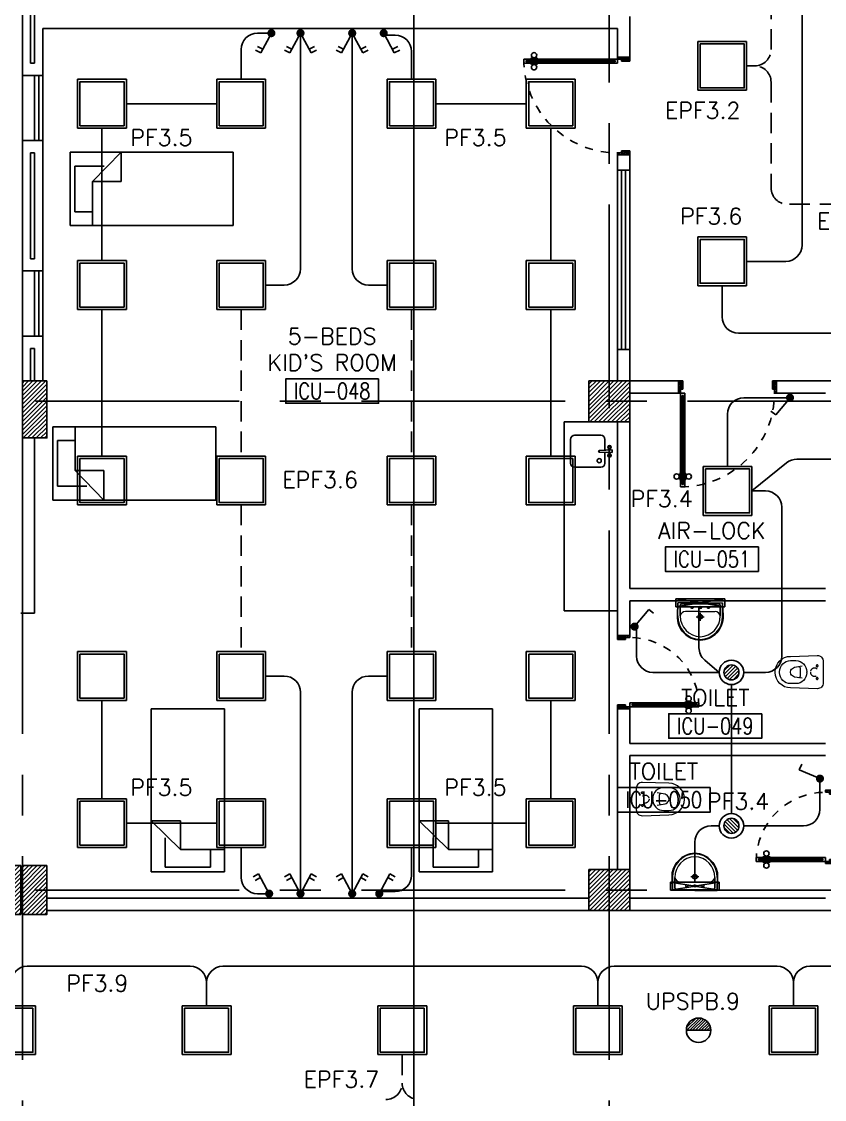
# Model space of a CAD drawing. Extents: x -0.3 to 91.9, y -1.1 to 78.4.
# Drawn here: x 52.18 to 62.03, y 34.4 to 47.63 of the extents above; entities that cross this region are included whole.
import ezdxf
from ezdxf.enums import TextEntityAlignment as Align

# ---------------------------------------------------------------- set-up
doc = ezdxf.new("R2010")
doc.units = 0
doc.header["$MEASUREMENT"] = 0
for name, pattern in [('CENTERX2', [4, 2.5, -0.5, 0.5, -0.5]), ('DASHED', [0.75, 0.5, -0.25]), ('HIDDEN', [0.375, 0.25, -0.125]), ('HIDDEN2', [0.1875, 0.125, -0.0625])]:
    doc.linetypes.add(name, pattern=pattern)
doc.layers.get('0').update_dxf_attribs({"linetype": 'CONTINUOUS'})
for name, color, linetype in [('AXES', 11, 'CENTERX2'), ('COL', 11, 'CONTINUOUS'), ('DOOR', 7, 'CONTINUOUS'), ('E-CLINE', 4, 'CONTINUOUS'), ('E-HLINE', 4, 'HIDDEN'), ('E-LITE', 4, 'CONTINUOUS'), ('E-SWITCH', 4, 'CONTINUOUS'), ('E-TEXT', 4, 'CONTINUOUS'), ('E-TRXT', 4, 'CONTINUOUS'), ('EL-LITE', 4, 'CONTINUOUS'), ('FHC', 2, 'CONTINUOUS'), ('FIX', 11, 'CONTINUOUS'), ('FUR', 11, 'CONTINUOUS'), ('HAT', 11, 'CONTINUOUS'), ('INSUL', 11, 'CONTINUOUS'), ('NON-MEDICAL', 11, 'CONTINUOUS'), ('RM-BOX', 11, 'CONTINUOUS'), ('RM-NAME', 11, 'CONTINUOUS'), ('RM-NO', 11, 'CONTINUOUS'), ('SUNI-FUR', 11, 'CONTINUOUS'), ('WALL', 11, 'CONTINUOUS'), ('WIN', 7, 'CONTINUOUS')]:
    doc.layers.add(name, color=color, linetype=linetype)
doc.styles.add('ROMANS', font='ROMANS.shx', dxfattribs={"width": 0.6})

# ---------------------------------------------------------------- blocks, each defined once
blk = doc.blocks.new('*X88')
at = {"color": 0}
for p, q in [((73379, 149535), (73834, 149990)), ((73379, 149588), (73781, 149990)), ((73379, 149641), (73728, 149990)), ((73379, 149694), (73675, 149990)), ((73379, 149747), (73622, 149990)), ((73379, 149800), (73569, 149990)), ((73379, 149853), (73516, 149990)), ((73379, 149906), (73463, 149990)), ((73379, 149959), (73410, 149990)), ((73387, 149490), (73879, 149982)), ((73440, 149490), (73879, 149929)), ((73493, 149490), (73879, 149876)), ((73546, 149490), (73879, 149822)), ((73599, 149490), (73879, 149769)), ((73653, 149490), (73879, 149716)), ((73706, 149490), (73879, 149663)), ((73759, 149490), (73879, 149610)), ((73812, 149490), (73879, 149557)), ((73865, 149490), (73879, 149504))]:
    blk.add_line(p, q, dxfattribs=at)
blk = doc.blocks.new('*X85')
at = {"color": 0}
for p, q in [((73379, 155527), (73842, 155990)), ((73379, 155580), (73789, 155990)), ((73379, 155633), (73736, 155990)), ((73379, 155686), (73683, 155990)), ((73379, 155739), (73629, 155990)), ((73379, 155793), (73576, 155990)), ((73379, 155846), (73523, 155990)), ((73379, 155899), (73470, 155990)), ((73379, 155952), (73417, 155990)), ((73395, 155490), (73879, 155974)), ((73448, 155490), (73879, 155921)), ((73501, 155490), (73879, 155868)), ((73554, 155490), (73879, 155815)), ((73607, 155490), (73879, 155762)), ((73660, 155490), (73879, 155709)), ((73713, 155490), (73879, 155656)), ((73766, 155490), (73879, 155603)), ((73819, 155490), (73879, 155550)), ((73872, 155490), (73879, 155497))]:
    blk.add_line(p, q, dxfattribs=at)
blk = doc.blocks.new('COL50')
at = {"layer": 'COL'}
blk.add_lwpolyline([(-250, 250), (-250, -250), (250, -250), (250, 250)], close=True, dxfattribs=at)
blk = doc.blocks.new('RM1')
at = {"layer": 'RM-BOX'}
blk.add_lwpolyline([(570, -200), (-570, -200), (-570, -500), (570, -500)], close=True, dxfattribs=at)
at = {"layer": 'RM-NAME', "style": 'ROMANS'}
for tag, p in [('ROOMNAME1', (0, 324)), ('ROOMNAME2', (0, 0))]:
    blk.add_attdef(tag, text='', height=200, dxfattribs=at).set_placement(p, align=Align.MIDDLE)
at = {"layer": 'RM-NO', "style": 'ROMANS', "width": 0.8}
blk.add_attdef('ROOMNO', text='', height=200, dxfattribs=at).set_placement((0, -350), align=Align.MIDDLE)
blk = doc.blocks.new('DOOR100')
at = {"layer": 'DOOR', "color": 0, "linetype": 'ByBlock'}
for p, q in [((-82, 1205), (-91, 1205)), ((-91, 1205), (-91, 1140)), ((-75, 1218), (-82, 1218)), ((-82, 1128), (-82, 1218)), ((-82, 1205), (-82, 1140)), ((-25, 1300), (-75, 1300)), ((-75, 1300), (-25, 1300)), ((-75, 1250), (-75, 1300)), ((-58, 1250), (-75, 1250)), ((-42, 1270), (-58, 1270)), ((-58, 1250), (-58, 1270)), ((-42, 1250), (-42, 1270)), ((-25, 1250), (-42, 1250)), ((-25, 1250), (-25, 1300)), ((-25, 1218), (-18, 1218)), ((-18, 1128), (-18, 1218)), ((-18, 1205), (-9, 1205)), ((-18, 1205), (-18, 1140)), ((-9, 1205), (-9, 1140)), ((-82, 1140), (-91, 1140)), ((-75, 1128), (-82, 1128)), ((-25, 1128), (-18, 1128)), ((-18, 1140), (-9, 1140)), ((-1200, 0), (-1200, 150)), ((-1200, 150), (-1175, 150)), ((-1200, 150), (-1200, 0)), ((-1175, 150), (-1175, 100)), ((-75, 200), (-58, 200)), ((-75, 150), (-75, 200)), ((-75, 150), (-25, 150)), ((-58, 200), (-58, 180)), ((-58, 180), (-42, 180)), ((-42, 200), (-25, 200)), ((-42, 180), (-42, 200)), ((-25, 200), (-25, 150)), ((0, 150), (-25, 150)), ((-25, 150), (-25, 100)), ((0, 150), (0, 0)), ((-1150, 0), (-1200, 0)), ((-1175, 100), (-1150, 100)), ((-1150, 100), (-1150, 0)), ((-50, 100), (-50, 0)), ((-25, 100), (-50, 100)), ((-50, 0), (0, 0))]:
    blk.add_line(p, q, dxfattribs=at)
at = {"layer": 'DOOR', "linetype": 'ByBlock'}
for p, q in [((-75, 1250), (-75, 200)), ((-58, 200), (-58, 1250)), ((-42, 200), (-42, 1250)), ((-25, 200), (-25, 1250)), ((0, 0), (0, 150))]:
    blk.add_line(p, q, dxfattribs=at)
at = {"layer": 'DOOR', "color": 9, "linetype": 'ByBlock'}
for p, q in [((-1150, 0), (-1200, 114)), ((-1150, 0), (-1200, 40)), ((-1150, 0), (-1163, 100)), ((-50, 0), (0, 114)), ((-50, 0), (-37, 100)), ((-50, 0), (0, 40))]:
    blk.add_line(p, q, dxfattribs=at)
at = {"layer": 'DOOR', "color": 0, "linetype": 'ByBlock'}
for centre in [(-124, 1173), (24, 1173)]:
    blk.add_circle(centre, 32.4, dxfattribs=at)
at = {"layer": 'DOOR', "linetype": 'HIDDEN', "ltscale": 0.5}
blk.add_arc((-25, 150), 1150, 90, 180.0001, dxfattribs=at)
at = {"layer": 'DOOR', "color": 9, "linetype": 'ByBlock'}
for centre, radius, start, end in [((-1150, 0), 154, 103.7142, 108.8947), ((-50, 0), 154, 71.1053, 76.2858), ((-1150, 0), 134, 100.72, 111.8402), ((-1150, 0), 94.4, 90, 121.9818), ((-1150, 0), 74.4, 90, 132.2236), ((-1150, 0), 54.4, 90, 156.7926), ((-1150, 0), 34.4, 90, 180), ((-1150, 0), 14.4, 90, 180), ((-50, 0), 94.4, 58.0182, 90), ((-50, 0), 74.4, 47.7764, 90), ((-50, 0), 54.4, 23.2074, 90), ((-50, 0), 34.4, 0, 90), ((-50, 0), 14.4, 0, 90), ((-50, 0), 134, 68.1598, 79.28), ((-50, 0), 114, 64.0838, 77.3774)]:
    blk.add_arc(centre, radius, start, end, dxfattribs=at)
blk = doc.blocks.new('DOOR90')
at = {"layer": 'DOOR', "color": 0, "linetype": 'ByBlock'}
for p, q in [((-150, 0), (-150, -25)), ((-150, 0), (0, 0)), ((0, -50), (0, 0)), ((-1000, -25), (-1000, -75)), ((-1000, -75), (-1000, -25)), ((-950, -25), (-1000, -25)), ((-950, -75), (-1000, -75)), ((-970, -42), (-970, -58)), ((-950, -42), (-970, -42)), ((-950, -58), (-970, -58)), ((-950, -25), (-950, -42)), ((-950, -58), (-950, -75)), ((-918, -25), (-918, -18)), ((-828, -18), (-918, -18)), ((-918, -75), (-918, -82)), ((-828, -82), (-918, -82)), ((-905, -18), (-905, -9)), ((-905, -9), (-840, -9)), ((-905, -18), (-840, -18)), ((-905, -82), (-905, -91)), ((-905, -82), (-840, -82)), ((-905, -91), (-840, -91)), ((-840, -18), (-840, -9)), ((-840, -82), (-840, -91)), ((-828, -25), (-828, -18)), ((-828, -75), (-828, -82)), ((-200, -42), (-200, -25)), ((-200, -25), (-150, -25)), ((-180, -42), (-200, -42)), ((-200, -75), (-200, -58)), ((-200, -58), (-180, -58)), ((-150, -75), (-200, -75)), ((-180, -58), (-180, -42)), ((-150, -75), (-150, -25)), ((-150, -25), (-100, -25)), ((-100, -25), (-100, -50)), ((-100, -50), (0, -50)), ((-150, -900), (-150, -875)), ((-150, -875), (-100, -875)), ((0, -900), (-150, -900)), ((-150, -900), (0, -900)), ((-100, -850), (0, -850)), ((-100, -875), (-100, -850)), ((0, -850), (0, -900))]:
    blk.add_line(p, q, dxfattribs=at)
at = {"layer": 'DOOR', "color": 9, "linetype": 'ByBlock'}
for p, q in [((0, -50), (-114, 0)), ((0, -50), (-40, 0)), ((0, -50), (-100, -37)), ((0, -850), (-114, -900)), ((0, -850), (-100, -863)), ((0, -850), (-40, -900))]:
    blk.add_line(p, q, dxfattribs=at)
at = {"layer": 'DOOR', "linetype": 'ByBlock'}
for p, q in [((-200, -25), (-950, -25)), ((-200, -42), (-950, -42)), ((-200, -58), (-950, -58)), ((-950, -75), (-200, -75))]:
    blk.add_line(p, q, dxfattribs=at)
at = {"layer": 'DOOR', "color": 0, "linetype": 'ByBlock'}
for centre in [(-873, 24), (-873, -124)]:
    blk.add_circle(centre, 32.4, dxfattribs=at)
at = {"layer": 'DOOR', "color": 9, "linetype": 'ByBlock'}
for centre, radius, start, end in [((0, -50), 154, 161.1053, 166.2858), ((0, -50), 134, 158.1598, 169.28), ((0, -50), 94.4, 148.0182, 180), ((0, -50), 74.4, 137.7764, 180), ((0, -50), 114, 154.0838, 167.3774), ((0, -50), 54.4, 113.2074, 180), ((0, -50), 34.4, 90, 180), ((0, -50), 14.4, 90, 180), ((0, -850), 154, 193.7142, 198.8947), ((0, -850), 134, 190.72, 201.8402), ((0, -850), 94.4, 180, 211.9818), ((0, -850), 74.4, 180, 222.2236), ((0, -850), 54.4, 180, 246.7926), ((0, -850), 34.4, 180, 270), ((0, -850), 14.4, 180, 270)]:
    blk.add_arc(centre, radius, start, end, dxfattribs=at)
at = {"layer": 'DOOR', "linetype": 'HIDDEN', "ltscale": 0.5}
blk.add_arc((-150, -25), 850, 180, 270, dxfattribs=at)
blk = doc.blocks.new('C11')
at = {"layer": 'HAT'}
h = blk.add_hatch(dxfattribs=at)
h.set_pattern_fill('ANSI31', color=256, scale=300, style=0)
h.set_pattern_definition([(45, (-248556.182, -75061.005), (-26.5165043, 26.5165043), [])])
h.paths.add_polyline_path([(300, 700), (0, 700), (0, 350), (300, 350)])
h.paths.add_polyline_path([(300, 350), (0, 350), (0, 0), (300, 0)])
at = {"layer": 'COL'}
blk.add_lwpolyline([(300, 700), (300, 0), (0, 0), (0, 700)], close=True, dxfattribs=at)
blk = doc.blocks.new('C5V')
at = {"layer": 'HAT'}
h = blk.add_hatch(dxfattribs=at)
h.set_pattern_fill('ANSI31', color=256, scale=300, style=0)
h.set_pattern_definition([(45, (-249196.182, -54711.005), (-26.5165043, 26.5165043), [])])
h.paths.add_polyline_path([(-20, 600), (-320, 600), (-320, 300), (-20, 300)])
h.paths.add_polyline_path([(-20, 300), (-320, 300), (-320, 0), (-20, 0)])
h = blk.add_hatch(dxfattribs=at)
h.set_pattern_fill('ANSI31', color=256, scale=300, style=0)
h.set_pattern_definition([(45, (-248876.182, -54711.005), (-26.5165043, 26.5165043), [])])
h.paths.add_polyline_path([(300, 600), (0, 600), (0, 300), (300, 300)])
h.paths.add_polyline_path([(300, 300), (0, 300), (0, 0), (300, 0)])
at = {"layer": 'COL'}
for points in [[(-20, 600), (-20, 0), (-320, 0), (-320, 600)], [(300, 600), (300, 0), (0, 0), (0, 600)]]:
    blk.add_lwpolyline(points, close=True, dxfattribs=at)
blk = doc.blocks.new('WC1')
at = {"layer": 'FIX', "lineweight": 20}
for p, q in [((-210, 204), (-538, 194)), ((-475, 141), (-538, 141)), ((-727, 5), (-727, -5)), ((-674, 5), (-674, -5)), ((-534, 24), (-540, 0)), ((-540, 0), (-534, -24)), ((-395, 76), (-490, 60)), ((-339, 5), (-339, -5)), ((-490, -60), (-395, -76)), ((-538, -141), (-475, -141)), ((-538, -194), (-210, -204))]:
    blk.add_line(p, q, dxfattribs=at)
at = {"layer": 'FIX', "linetype": 'Continuous', "lineweight": 20}
blk.add_line((-420, -47), (-420, 45), dxfattribs=at)
at = {"layer": 'FIX', "lineweight": 20}
blk.add_lwpolyline([(-213, -204), (-210, -204, 0.414214), (-137, -131), (-137, 0), (-137, 131, 0.414214), (-210, 204)], format="xyb", dxfattribs=at)
at = {"layer": 'FIX', "linetype": 'HIDDEN2', "lineweight": 20, "ltscale": 0.3}
blk.add_circle((-245, 0), 49.8, dxfattribs=at)
at = {"layer": 'FIX', "linetype": 'HIDDEN', "lineweight": 20, "ltscale": 0.05}
for centre in [(-213, 78), (-213, -77)]:
    blk.add_circle(centre, 11.6, dxfattribs=at)
at = {"layer": 'FIX', "lineweight": 20}
for centre, radius, start, end in [((-538, 5), 189, 90, 180), ((-538, 5), 136, 90, 180), ((-475, 5), 136, 360, 90), ((-473, -7), 68.2, 128.9242, 152.8468), ((-464, -18), 82, 108.496, 128.9242), ((-538, -5), 189, 180, 270), ((-538, -5), 136, 180, 270), ((-473, 7), 68.2, 207.1532, 231.0758), ((-464, 18), 82, 231.0758, 251.504), ((-475, -5), 136, 270, 0)]:
    blk.add_arc(centre, radius, start, end, dxfattribs=at)
at = {"layer": 'FIX', "linetype": 'Continuous', "lineweight": 20}
for centre, start, end in [((-443, 46), 357.6662, 91.6121), ((-442, -46), 268.3879, 2.3338)]:
    blk.add_arc(centre, 22.3, start, end, dxfattribs=at)
blk = doc.blocks.new('LAV1')
at = {"layer": 'FIX', "linetype": 'DASHED', "lineweight": 20, "ltscale": 0.05}
for p, q in [((0, 170), (0, 270)), ((0, 170), (0, 270)), ((50, 220), (-50, 220))]:
    blk.add_line(p, q, dxfattribs=at)
at = {"layer": 'FIX', "linetype": 'ByBlock', "ltscale": 0.3}
for p, q in [((-280, 210), (-275, 50)), ((-245, 210), (-245, 85)), ((245, 210), (245, 85)), ((280, 210), (275, 50)), ((0, 60), (-220, 60)), ((0, 60), (220, 60))]:
    blk.add_line(p, q, dxfattribs=at)
at = {"layer": 'FIX', "linetype": 'Continuous', "lineweight": 20}
for p, q in [((-275, 210), (-275, 50)), ((0, 155), (-181, 155)), ((0, 155), (181, 155)), ((275, 210), (275, 50)), ((0, 50), (-275, 50)), ((0, 50), (-252, 50)), ((0, 50), (252, 50)), ((0, 50), (275, 50))]:
    blk.add_line(p, q, dxfattribs=at)
at = {"layer": 'FIX', "lineweight": 20}
for p, q in [((16, 107), (-15, 107)), ((0, 92), (0, 123))]:
    blk.add_line(p, q, dxfattribs=at)
for centre, radius in [((0, 220), 29.5), ((0, 220), 22.5), ((0, 107), 15.5)]:
    blk.add_circle(centre, radius, dxfattribs=at)
at = {"layer": 'FIX', "linetype": 'HIDDEN', "lineweight": 20, "ltscale": 0.05}
for centre in [(-100, 107), (100, 107)]:
    blk.add_circle(centre, 12.4, dxfattribs=at)
at = {"layer": 'FIX', "linetype": 'ByBlock', "ltscale": 0.3}
for centre, radius, start, end in [((7, 220), 287, 91.3776, 182.0064), ((-7, 220), 287, 357.9936, 88.6224), ((-220, 85), 24.9, 179.7021, 269.9486), ((220, 85), 24.9, 270.0514, 0.2979)]:
    blk.add_arc(centre, radius, start, end, dxfattribs=at)
at = {"layer": 'FIX', "linetype": 'Continuous', "lineweight": 20}
for centre, radius, start, end in [((8, 217), 283, 91.6988, 181.351), ((8, 212), 253, 91.7328, 180.4884), ((-8, 217), 283, 358.649, 88.3012), ((-8, 212), 253, 359.5116, 88.2672), ((-179, 222), 66.9, 190.2006, 268.0786), ((179, 222), 66.9, 271.9214, 349.7994)]:
    blk.add_arc(centre, radius, start, end, dxfattribs=at)
blk = doc.blocks.new('L42')
at = {"layer": 'E-LITE'}
for p, q in [((0.3, 0.3), (-0.3, 0.3)), ((-0.3, 0.3), (-0.3, -0.3)), ((0.3, -0.3), (0.3, 0.3)), ((-0.3, -0.3), (0.3, -0.3))]:
    blk.add_line(p, q, dxfattribs=at)
at = {"layer": 'E-LITE', "color": 8}
blk.add_lwpolyline([(-0.27, 0.27), (-0.27, -0.27), (0.27, -0.27), (0.27, 0.27)], close=True, dxfattribs=at)
blk = doc.blocks.new('2G1W')
for p, q in [((0, 0), (0.55, 0)), ((0.45, 0), (0.45, -0.15)), ((0.55, 0), (0.55, -0.15))]:
    blk.add_line(p, q)
at = {"const_width": 0.1}
blk.add_lwpolyline([(-0.05, 0, 1), (0.05, 0, 1)], format="xyb", close=True, dxfattribs=at)
blk = doc.blocks.new('*X59')
at = {"color": 0}
for p, q in [((21548.527, 18540.142), (21548.801, 18540.415)), ((21548.529, 18539.966), (21548.977, 18540.414)), ((21548.584, 18539.845), (21549.098, 18540.359)), ((21548.672, 18539.756), (21549.187, 18540.271)), ((21548.793, 18539.7), (21549.243, 18540.15)), ((21548.966, 18539.696), (21549.246, 18539.977))]:
    blk.add_line(p, q, dxfattribs=at)
blk = doc.blocks.new('SPOT')
at = {"layer": 'E-LITE'}
for radius in [0.6, 0.369]:
    blk.add_circle((0, 0), radius, dxfattribs=at)
at = {"layer": 'E-LITE', "color": 8}
blk.add_blockref('*X59', (-21548.886, -18540.056), dxfattribs=at)
blk = doc.blocks.new('MR20')
at = {"layer": 'E-LITE'}
for p, q in [((-300, 100), (-300, 0)), ((-300, 100), (-300, 0)), ((-300, 0), (300, 0)), ((-300, 0), (300, 0)), ((-300, 0), (300, 0)), ((-300, 0), (-300, 0)), ((300, 0), (300, 100)), ((300, 0), (300, 100)), ((300, 0), (300, 0))]:
    blk.add_line(p, q, dxfattribs=at)
at = {"layer": 'E-LITE', "color": 3}
blk.add_line((300, 100), (-300, 100), dxfattribs=at)
at = {"layer": 'E-LITE', "color": 8}
for p, q in [((300, 0), (-300, 100)), ((300, 100), (-300, 0))]:
    blk.add_line(p, q, dxfattribs=at)
blk = doc.blocks.new('EL')
at = {"layer": 'EL-LITE'}
h = blk.add_hatch(dxfattribs=at)
h.set_pattern_fill('ANSI31', color=4, scale=0.2, style=0)
h.set_pattern_definition([(45, (587.071197, 567.777136), (-0.0176776695, 0.0176776695), [])])
h.paths.add_polyline_path([(0.15, 0, 1), (-0.15, 0)])
at = {"layer": 'EL-LITE', "color": 4}
blk.add_line((-0.15, 0), (0.15, 0), dxfattribs=at)
blk.add_circle((0, 0), 0.15, dxfattribs=at)

msp = doc.modelspace()

# ---------------------------------------------------------------- hatches: boundary and pattern name
at = {"layer": 'FHC', "linetype": 'ByBlock', "ltscale": 0.3}
h = msp.add_hatch(dxfattribs=at)
h.set_pattern_fill('ANSI32', color=11, scale=0.175, style=0)
h.set_pattern_definition([(45, (-170.00618, 5.643995), (-0.046403883, 0.046403883), []), (45, (-169.975246, 5.643995), (-0.046403883, 0.046403883), [])])
h.paths.add_polyline_path([(63.11, 36.695), (63.11, 36.885), (62.19, 36.885), (62.19, 36.695)])
h.paths.add_polyline_path([(61.9774, 36.2739), (61.9774, 36.6947), (62.2399, 36.6947), (62.2399, 36.2739)], flags=9)

# ---------------------------------------------------------------- linework, layer by layer
at = {"layer": 'AXES'}
for p, q in [((59.39, -1.1143), (59.39, 77.6984)), ((52.19, -1.1143), (52.19, 77.3484)), ((0.35, 42.97), (68.39, 42.97)), ((0.35, 36.97), (68.39, 36.97))]:
    msp.add_line(p, q, dxfattribs=at)
at = {"layer": 'E-CLINE', "color": 4}
for p, q in [((61.7544, 44.8884), (61.7544, 49.2884)), ((61.0742, 44.6884), (61.5544, 44.6884)), ((60.7742, 44.3884), (60.7742, 44.0069)), ((60.9742, 43.8069), (65.3742, 43.8069)), ((61.14, 41.87), (61.3059, 41.87)), ((59.0495, 36.0334), (54.6495, 36.0334)), ((59.4495, 36.0334), (61.4495, 36.0334)), ((66.2495, 36.0334), (61.8495, 36.0334)), ((61.6495, 35.549), (61.6495, 35.8334))]:
    msp.add_line(p, q, dxfattribs=at)
at = {"layer": 'E-CLINE', "color": 4, "linetype": 'ByBlock'}
for p, q in [((54.5741, 46.6234), (53.4665, 46.6234)), ((58.3706, 46.6234), (57.263, 46.6234)), ((53.1665, 44.6974), (53.1665, 46.3234)), ((58.6706, 44.6974), (58.6706, 46.3234)), ((53.1665, 44.0974), (53.1665, 42.2974)), ((58.6706, 44.0974), (58.6706, 42.2974)), ((61.5655, 42.2156), (61.14, 41.87)), ((63.2788, 42.2604), (61.6916, 42.2604)), ((61.5059, 39.842), (61.5059, 41.67)), ((60.4896, 40.4375), (60.4896, 39.9445)), ((60.5607, 39.7916), (60.7381, 39.642)), ((61.0381, 39.642), (61.3059, 39.642)), ((60.8881, 37.908), (60.8881, 39.492)), ((53.1665, 38.0916), (53.1665, 39.2974)), ((58.6706, 38.0916), (58.6706, 39.2974)), ((54.5741, 37.7916), (53.4665, 37.7916)), ((57.263, 37.7916), (58.3706, 37.7916)), ((60.7381, 37.758), (60.639, 37.758)), ((60.439, 37.068), (60.439, 37.558)), ((54.2495, 36.0334), (52.2495, 36.0334)), ((54.4495, 35.549), (54.4495, 35.8334)), ((59.2495, 35.549), (59.2495, 35.8334))]:
    msp.add_line(p, q, dxfattribs=at)
at = {"layer": 'E-CLINE', "color": 4}
for centre, start, end in [((61.5544, 44.8884), 270, 0), ((60.9742, 44.0069), 180, 270), ((61.4495, 35.8334), 0, 90), ((61.8495, 35.8334), 90, 180)]:
    msp.add_arc(centre, 0.2, start, end, dxfattribs=at)
at = {"layer": 'E-CLINE', "color": 4, "linetype": 'ByBlock'}
for centre, start, end in [((61.6916, 42.0604), 90, 129.08886), ((61.3059, 41.67), 0, 90), ((60.6896, 39.9445), 180, 229.84952), ((61.3059, 39.842), 270, 0), ((60.639, 37.558), 90, 180), ((52.2495, 35.8334), 90, 180), ((54.2495, 35.8334), 0, 90), ((54.6495, 35.8334), 90, 180), ((59.0495, 35.8334), 0, 90), ((59.4495, 35.8334), 90, 180)]:
    msp.add_arc(centre, 0.2, start, end, dxfattribs=at)
at = {"layer": 'E-HLINE', "color": 4}
for p, q in [((61.3742, 47.2884), (61.3742, 51.6884)), ((61.0742, 47.0884), (61.1742, 47.0884)), ((61.3742, 46.8884), (61.3742, 45.5899)), ((62.9742, 45.3899), (61.5742, 45.3899)), ((54.8741, 44.0974), (54.8741, 42.2974)), ((56.963, 44.0974), (56.963, 42.2974)), ((54.8741, 41.6974), (54.8741, 39.8974)), ((56.963, 41.6974), (56.963, 39.8974)), ((56.8495, 34.949), (56.8495, 34.599))]:
    msp.add_line(p, q, dxfattribs=at)
for centre, start, end in [((61.1742, 47.2884), 270, 360), ((61.1742, 46.8884), 0, 90), ((61.5742, 45.5899), 180, 270), ((56.6495, 34.599), 270, 0), ((57.0495, 34.599), 180, 270)]:
    msp.add_arc(centre, 0.2, start, end, dxfattribs=at)
at = {"layer": 'E-SWITCH', "color": 4}
for p, q in [((55.0741, 47.4897), (55.2447, 47.4897)), ((55.6014, 47.4897), (55.6014, 44.5974)), ((56.2358, 47.4897), (56.2358, 44.5974)), ((56.763, 47.4647), (56.6359, 47.4647)), ((54.8741, 46.9234), (54.8741, 47.2897)), ((56.963, 46.9234), (56.963, 47.2647)), ((55.1741, 44.3974), (55.4014, 44.3974)), ((56.4358, 44.3974), (56.663, 44.3974)), ((61.6064, 43.0138), (61.04, 43.0138)), ((61.6064, 43.0138), (61.4306, 42.8024)), ((60.84, 42.17), (60.84, 42.8138)), ((61.4306, 42.8024), (61.3729, 42.8503)), ((59.6999, 40.2039), (59.8758, 40.4153)), ((59.8758, 40.4153), (59.9334, 40.3674)), ((59.7249, 40.2039), (59.7249, 39.842)), ((55.1741, 39.5974), (55.4014, 39.5974)), ((56.663, 39.5974), (56.4358, 39.5974)), ((60.7381, 39.642), (59.9249, 39.642)), ((55.6014, 36.9253), (55.6014, 39.3974)), ((56.2358, 36.9253), (56.2358, 39.3974)), ((61.7207, 38.4461), (61.7501, 38.5151)), ((61.9736, 38.3381), (61.7207, 38.4461)), ((61.9736, 38.3131), (61.9736, 37.958)), ((61.0381, 37.758), (61.7736, 37.758)), ((54.8741, 37.4916), (54.8741, 37.1253)), ((56.963, 37.4916), (56.963, 37.1503)), ((55.0741, 36.9253), (55.2173, 36.9253)), ((56.763, 36.9503), (56.5809, 36.9503))]:
    msp.add_line(p, q, dxfattribs=at)
at = {"layer": 'E-SWITCH', "color": 4, "const_width": 0.05}
for points in [[(61.6064, 43.0388, 1), (61.6064, 42.9888, 1)], [(59.6999, 40.1789, 1), (59.6999, 40.2289, 1)], [(61.9966, 38.3283, 1), (61.9506, 38.3479, 1)]]:
    msp.add_lwpolyline(points, format="xyb", close=True, dxfattribs=at)
at = {"layer": 'E-SWITCH', "color": 4}
for centre, start, end in [((55.0741, 47.2897), 90, 180), ((56.763, 47.2647), 0, 90), ((55.4014, 44.5974), 270, 0), ((56.4358, 44.5974), 180, 270), ((61.04, 42.8138), 90, 180), ((59.9249, 39.842), 180, 270), ((55.4014, 39.3974), 0, 90), ((56.4358, 39.3974), 90, 180), ((61.7736, 37.958), 270, 0), ((55.0741, 37.1253), 180, 270), ((56.763, 37.1503), 270, 0)]:
    msp.add_arc(centre, 0.2, start, end, dxfattribs=at)
at = {"layer": 'FUR'}
for p, q in [((52.7771, 46.0282), (54.7771, 46.0282)), ((52.7771, 45.1282), (52.7771, 46.0282)), ((53.0488, 45.667), (53.4022, 46.0282)), ((53.4022, 46.0282), (53.4022, 45.667)), ((54.7771, 46.0282), (54.7771, 45.1282)), ((52.8326, 45.856), (53.1923, 45.856)), ((52.8326, 45.2981), (52.8326, 45.856)), ((53.0488, 45.667), (53.4022, 45.667)), ((53.0488, 45.1282), (53.0488, 45.667)), ((53.0488, 45.2981), (52.8326, 45.2981)), ((54.7771, 45.1282), (52.7771, 45.1282)), ((54.5639, 42.6575), (52.5639, 42.6575)), ((52.5639, 42.6575), (52.5639, 41.7575)), ((52.8355, 42.6575), (52.8355, 42.1186)), ((54.5639, 41.7575), (54.5639, 42.6575)), ((52.6193, 42.4876), (52.6193, 41.9297)), ((52.8355, 42.4876), (52.6193, 42.4876)), ((52.8355, 42.1186), (53.1889, 42.1186)), ((52.8355, 42.1186), (53.1889, 41.7575)), ((53.1889, 41.7575), (53.1889, 42.1186)), ((52.6193, 41.9297), (52.979, 41.9297)), ((52.5639, 41.7575), (54.5639, 41.7575)), ((53.7694, 37.1944), (53.7694, 39.1944)), ((53.7694, 39.1944), (54.6694, 39.1944)), ((54.6694, 39.1944), (54.6694, 37.1944)), ((57.0555, 37.1944), (57.0555, 39.1944)), ((57.0555, 39.1944), (57.9555, 39.1944)), ((57.9555, 39.1944), (57.9555, 37.1944)), ((53.7694, 37.8194), (54.1306, 37.8194)), ((54.1306, 37.466), (53.7694, 37.8194)), ((54.1306, 37.466), (54.1306, 37.8194)), ((57.0555, 37.8194), (57.4166, 37.8194)), ((57.4166, 37.466), (57.0555, 37.8194)), ((57.4166, 37.466), (57.4166, 37.8194)), ((53.9416, 37.2498), (53.9416, 37.6095)), ((57.2277, 37.2498), (57.2277, 37.6095)), ((54.6694, 37.466), (54.1306, 37.466)), ((54.4995, 37.466), (54.4995, 37.2498)), ((57.9555, 37.466), (57.4166, 37.466)), ((57.7856, 37.466), (57.7856, 37.2498)), ((54.6694, 37.1944), (53.7694, 37.1944)), ((54.4995, 37.2498), (53.9416, 37.2498)), ((57.9555, 37.1944), (57.0555, 37.1944)), ((57.7856, 37.2498), (57.2277, 37.2498))]:
    msp.add_line(p, q, dxfattribs=at)
at = {"layer": 'INSUL'}
for p, q in [((52.29, 48.342), (52.29, 47.12)), ((52.34, 48.342), (52.34, 47.12)), ((52.29, 47.12), (52.34, 47.12)), ((52.29, 44.72), (52.29, 46.02)), ((52.29, 46.02), (52.34, 46.02)), ((52.34, 44.72), (52.34, 46.02)), ((52.29, 44.72), (52.34, 44.72)), ((52.29, 43.62), (52.29, 43.22)), ((52.29, 43.62), (52.34, 43.62)), ((52.34, 43.62), (52.34, 43.22))]:
    msp.add_line(p, q, dxfattribs=at)
at = {"layer": 'NON-MEDICAL'}
for p, q in [((59.1351, 42.72), (58.8351, 42.72)), ((58.8351, 42.72), (58.8351, 40.3991)), ((58.9146, 42.5028), (58.9146, 42.2099)), ((59.2856, 42.5527), (58.9645, 42.5527)), ((59.3355, 42.3663), (59.3355, 42.5028)), ((59.4236, 42.3724), (59.2684, 42.3663)), ((59.4236, 42.3403), (59.2684, 42.3464)), ((59.3355, 42.2099), (59.3355, 42.3464)), ((59.4236, 42.3403), (59.4236, 42.3724)), ((58.9645, 42.16), (59.2856, 42.16)), ((59.4851, 40.3991), (58.8351, 40.3991))]:
    msp.add_line(p, q, dxfattribs=at)
for centre, radius in [((59.3926, 42.4061), 0.0217), ((59.3926, 42.4061), 0.014), ((59.266, 42.2419), 0.0255), ((59.3926, 42.3066), 0.0217), ((59.3926, 42.3066), 0.014)]:
    msp.add_circle(centre, radius, dxfattribs=at)
for centre, radius, start, end in [((58.9645, 42.5028), 0.0499, 90, 180), ((59.2856, 42.5028), 0.0499, 0, 90), ((59.2684, 42.3564), 0.00997, 90, 270), ((58.9645, 42.2099), 0.0499, 180, 270), ((59.2856, 42.2099), 0.0499, 270, 0)]:
    msp.add_arc(centre, radius, start, end, dxfattribs=at)
at = {"layer": 'SUNI-FUR', "linetype": 'Continuous'}
msp.add_line((56.99, 5.75), (56.99, 64.57), dxfattribs=at)
at = {"layer": 'WALL'}
for p, q in [((52.19, 46.97), (52.19, 48.495)), ((52.44, 47.545), (52.44, 46.97)), ((52.44, 47.545), (59.49, 47.545)), ((59.49, 47.195), (59.64, 47.195)), ((52.19, 46.97), (52.44, 46.97)), ((52.19, 44.57), (52.19, 46.17)), ((52.19, 46.17), (52.44, 46.17)), ((52.44, 44.57), (52.44, 46.17)), ((59.49, 45.995), (59.64, 45.995)), ((59.49, 45.8075), (59.64, 45.8075)), ((52.19, 44.57), (52.44, 44.57)), ((52.19, 43.77), (52.44, 43.77)), ((52.19, 43.22), (52.19, 43.77)), ((52.44, 43.22), (52.44, 43.77)), ((52.19, 40.37), (52.19, 42.72)), ((59.49, 40.095), (59.49, 42.72)), ((59.64, 40.67), (59.64, 42.72)), ((52.34, 40.37), (52.34, 42.52)), ((59.64, 40.095), (59.64, 40.52)), ((59.49, 37.22), (59.49, 39.195)), ((59.64, 38.77), (59.64, 39.195)), ((59.64, 37.22), (59.64, 38.62)), ((59.14, 36.87), (52.49, 36.87)), ((59.14, 36.72), (52.49, 36.72))]:
    msp.add_line(p, q, dxfattribs=at)
at = {"layer": 'WALL', "linetype": 'ByBlock'}
for p, q in [((59.64, 47.195), (59.64, 47.695)), ((59.49, 47.195), (59.49, 47.545)), ((59.49, 45.8075), (59.49, 45.995)), ((59.64, 45.8075), (59.64, 45.995)), ((59.64, 43.6075), (59.49, 43.6075)), ((59.49, 43.6075), (59.49, 43.22)), ((59.64, 43.6075), (59.64, 43.22)), ((59.64, 43.22), (60.24, 43.22)), ((60.24, 43.07), (60.24, 43.22)), ((61.44, 43.07), (61.44, 43.22)), ((61.44, 43.22), (64.94, 43.22)), ((59.64, 43.07), (60.24, 43.07)), ((61.44, 43.07), (62.04, 43.07)), ((59.64, 40.67), (62.04, 40.67)), ((59.64, 40.52), (62.04, 40.52)), ((52.17, 40.37), (52.34, 40.37)), ((59.64, 40.095), (59.49, 40.095)), ((59.64, 39.195), (59.49, 39.195)), ((59.64, 38.77), (62.04, 38.77)), ((59.64, 38.62), (62.04, 38.62)), ((59.64, 36.87), (62.04, 36.87)), ((59.64, 36.72), (62.19, 36.72))]:
    msp.add_line(p, q, dxfattribs=at)
at = {"layer": 'WALL', "linetype": 'ByBlock', "ltscale": 0.3}
for points in [[(52.49, 43.22), (52.19, 43.22), (52.19, 42.52), (52.49, 42.52)], [(59.64, 43.22), (59.14, 43.22), (59.14, 42.72), (59.64, 42.72)], [(52.49, 37.27), (52.19, 37.27), (52.19, 36.67), (52.49, 36.67)], [(59.14, 36.72), (59.64, 36.72), (59.64, 37.22), (59.14, 37.22)]]:
    msp.add_lwpolyline(points, close=True, dxfattribs=at)
at = {"layer": 'WIN'}
for p, q in [((52.19, 46.97), (52.19, 46.17)), ((52.34, 46.97), (52.34, 46.17)), ((52.39, 46.97), (52.39, 46.17)), ((52.44, 46.97), (52.44, 46.17)), ((52.19, 44.57), (52.19, 43.77)), ((52.34, 44.57), (52.34, 43.77)), ((52.39, 44.57), (52.39, 43.77)), ((52.44, 44.57), (52.44, 43.77))]:
    msp.add_line(p, q, dxfattribs=at)
at = {"layer": 'WIN', "linetype": 'ByBlock'}
for p, q in [((59.49, 45.8075), (59.49, 43.6075)), ((59.54, 45.8075), (59.54, 43.6075)), ((59.59, 45.8075), (59.59, 43.6075)), ((59.64, 45.8075), (59.64, 43.6075))]:
    msp.add_line(p, q, dxfattribs=at)

# ---------------------------------------------------------------- block references
at = {"layer": 'COL', "linetype": 'ByBlock', "xscale": 0.0009999999892897904, "yscale": 0.000999999996565748, "zscale": 0.001}
for name, p in [('C11', (52.19, 42.52)), ('C5V', (52.19, 36.67))]:
    msp.add_blockref(name, p, dxfattribs=at)
at = {"layer": 'COL', "xscale": 0.0009999999892897904, "yscale": 0.000999999996565748, "zscale": 0.001}
for p in [(59.39, 42.97), (59.39, 36.97)]:
    msp.add_blockref('COL50', p, dxfattribs=at)
at = {"layer": 'DOOR', "color": 0, "linetype": 'ByBlock', "yscale": 0.000999999996565748, "zscale": 0.001}
for name, p, xscale, rotation in [('DOOR100', (59.64, 47.195), 0.000999999996565748, 90), ('DOOR100', (60.24, 43.22), 0.0009999999892897904, 180), ('DOOR90', (59.49, 39.195), 0.0009999999892897904, 180), ('DOOR90', (62.19, 37.295), -0.0009999999892897904, 180)]:
    msp.add_blockref(name, p, dxfattribs=dict(at, xscale=xscale, rotation=rotation))
at = {"layer": 'E-LITE'}
for name, p in [('L42', (60.7742, 47.0884)), ('L42', (60.7742, 44.6884)), ('L42', (53.1665, 41.9974)), ('L42', (54.8741, 41.9974)), ('L42', (56.963, 41.9974)), ('L42', (58.6706, 41.9974)), ('L42', (60.84, 41.87)), ('L42', (53.1665, 39.5974)), ('L42', (54.8741, 39.5974)), ('L42', (56.963, 39.5974)), ('L42', (58.6706, 39.5974)), ('L42', (53.1665, 37.7916)), ('L42', (54.8741, 37.7916)), ('L42', (56.963, 37.7916)), ('L42', (58.6706, 37.7916)), ('EL', (60.4848, 35.2483))]:
    msp.add_blockref(name, p, dxfattribs=at)
at = {"layer": 'E-LITE', "xscale": -1, "rotation": 180}
for p in [(53.1665, 46.6234), (54.8741, 46.6234), (56.963, 46.6234), (58.6706, 46.6234), (53.1665, 44.3974), (54.8741, 44.3974), (56.963, 44.3974), (58.6706, 44.3974)]:
    msp.add_blockref('L42', p, dxfattribs=at)
at = {"layer": 'E-LITE', "rotation": 180}
for name, p, xscale, yscale, zscale in [('MR20', (60.5052, 40.545), 0.0009999999892897904, 0.0009999999892897904, 0.001), ('SPOT', (60.8881, 37.758), -0.25, 0.25, 0.25), ('MR20', (60.439, 37.068), 0.0009999999892897904, 0.0009999999892897904, 0.001)]:
    msp.add_blockref(name, p, dxfattribs=dict(at, xscale=xscale, yscale=yscale, zscale=zscale))
at = {"layer": 'E-LITE', "xscale": 0.25, "yscale": 0.25, "zscale": 0.25}
msp.add_blockref('SPOT', (60.8881, 39.642), dxfattribs=at)
at = {"layer": 'E-LITE', "rotation": 270}
for p in [(52.0495, 35.249), (54.4495, 35.249), (56.8495, 35.249), (59.2495, 35.249), (61.6495, 35.249)]:
    msp.add_blockref('L42', p, dxfattribs=at)
at = {"layer": 'E-SWITCH', "color": 4, "yscale": 0.5, "zscale": 0.5}
for p, xscale, rotation in [((55.2447, 47.4897), 0.5000000000248466, 241.8095524847897), ((55.6014, 47.4897), 0.5000000000248466, 241.8095524847897), ((55.6014, 47.4897), -0.5000000000248466, 118.1904475152104), ((56.2358, 47.4897), 0.5000000000248466, 241.8095524847897), ((56.2358, 47.4897), -0.5000000000248466, 118.1904475152104), ((56.6225, 47.4897), -0.5000000000248466, 118.1904475152104), ((55.2173, 36.9253), -0.5000000000248466, 298.1904475152103), ((55.6014, 36.9253), -0.5000000000248466, 298.1904475152103), ((55.6014, 36.9253), 0.5000000000248466, 61.80955248478963), ((56.2358, 36.9253), -0.5000000000248466, 298.1904475152103), ((56.2358, 36.9253), 0.5000000000248466, 61.80955248478963), ((56.5675, 36.9253), 0.5000000000248466, 61.80955248478963)]:
    msp.add_blockref('2G1W', p, dxfattribs=dict(at, xscale=xscale, rotation=rotation))
at = {"layer": 'FIX', "linetype": 'ByBlock', "ltscale": 0.3, "xscale": 0.0009999999892897904, "yscale": 0.000999999996565748, "zscale": 0.001, "rotation": 180}
msp.add_blockref('LAV1', (60.5052, 40.545), dxfattribs=at)
at = {"layer": 'FIX', "yscale": 0.000999999996565748, "zscale": 0.001, "rotation": 180}
for p, xscale in [((62.1522, 39.645), -0.0009999999892897904), ((59.5833, 38.0868), 0.0009999999892897904)]:
    msp.add_blockref('WC1', p, dxfattribs=dict(at, xscale=xscale))
at = {"layer": 'FIX', "linetype": 'ByBlock', "ltscale": 0.3, "xscale": 0.0009999999892897904, "yscale": 0.000999999996565748, "zscale": 0.001}
msp.add_blockref('LAV1', (60.439, 36.9132), dxfattribs=at)
at = {"layer": 'HAT', "xscale": 0.0009999999892897904, "yscale": 0.000999999996565748, "zscale": 0.001}
for name in ['*X85', '*X88']:
    msp.add_blockref(name, (-14.2392, -112.7697), dxfattribs=at)
at = {"layer": 'RM-NAME', "xscale": 0.0009999999892897904, "yscale": 0.000999999996565748, "zscale": 0.001}
for p, values in [((55.9901, 43.4451), {'ROOMNO': 'ICU-048', 'ROOMNAME2': "KID'S ROOM", 'ROOMNAME1': '5-BEDS'}), ((60.6485, 41.3824), {'ROOMNO': 'ICU-051', 'ROOMNAME2': 'AIR-LOCK'}), ((60.6895, 39.3333), {'ROOMNO': 'ICU-049', 'ROOMNAME2': 'TOILET'}), ((60.0583, 38.4276), {'ROOMNO': 'ICU-050', 'ROOMNAME2': 'TOILET'})]:
    msp.add_blockref('RM1', p, dxfattribs=at).add_auto_attribs(values)

# ---------------------------------------------------------------- texts
at = {"layer": 'E-TEXT', "color": 4, "style": 'ROMANS'}
for s, p in [('EPF3.2', (60.0729, 46.4409)), ('PF3.5', (53.5138, 46.1076)), ('PF3.5', (57.3667, 46.1076)), ('PF3.6', (60.2585, 45.1428)), ('EPF3.2', (61.938, 45.0829)), ('EPF3.6', (55.3804, 41.9062)), ('PF3.4', (59.6505, 41.6731)), ('PF3.5', (53.5138, 38.129)), ('PF3.5', (57.3667, 38.129)), ('PF3.4', (60.588, 37.9585)), ('PF3.9', (52.7277, 35.7249)), ('EPF3.7', (55.641, 34.5458))]:
    msp.add_text(s, height=0.2, dxfattribs=at).set_placement(p)
at = {"layer": 'E-TRXT', "color": 4, "style": 'ROMANS'}
msp.add_text('UPSPB.9', height=0.2, dxfattribs=at).set_placement((59.8353, 35.5051))

doc.saveas('drawing.dxf')
